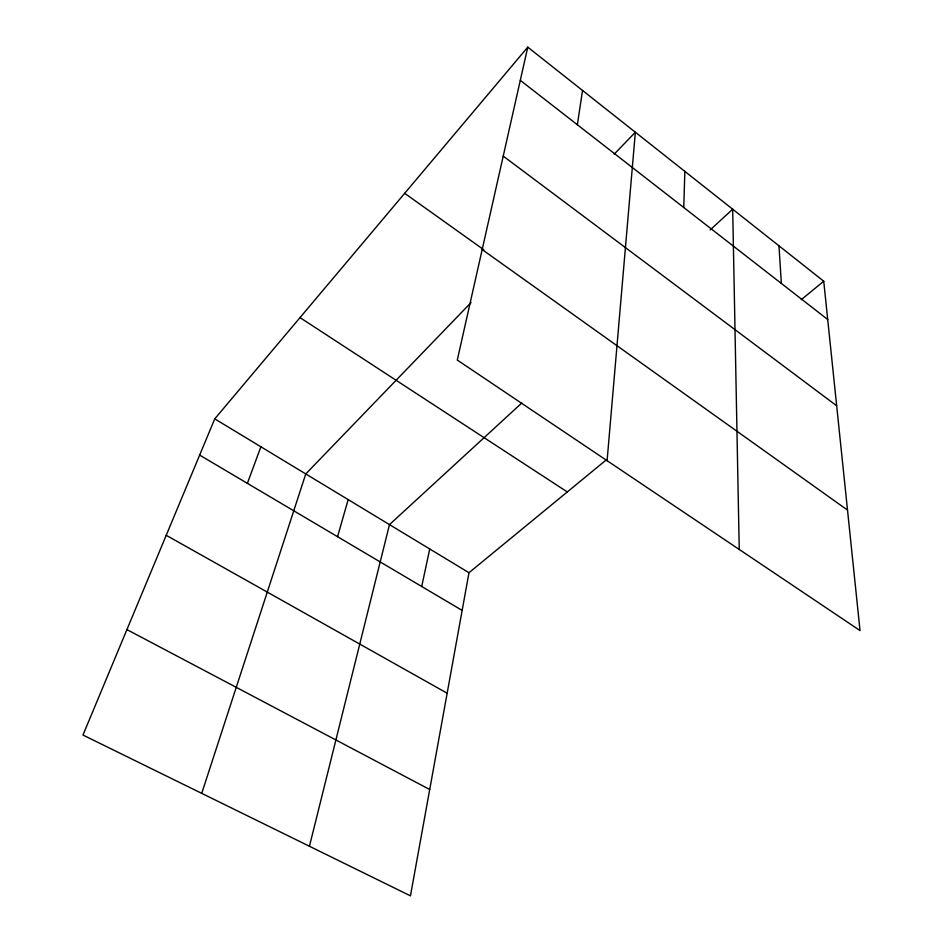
<?xml version="1.0" encoding="UTF-8"?>
<svg xmlns="http://www.w3.org/2000/svg" width="943" height="943" viewBox="0 0 943 943"><rect width="100%" height="100%" fill="white"/><g stroke="black" fill="none" stroke-linecap="round" stroke-linejoin="round"><path stroke-width="1.41" d="M683.758 207.507L684.854 171.378M607.092 460.691L635.358 132.232L614.188 154.18M577.364 124.735L582.538 90.469M606.384 459.819L468.977 572.719L410.453 895.85L82.972 735.045L214.756 418.857L527.774 47.15L823.734 281.226L860.028 630.584L457.284 360.061L527.774 47.15M421.71 586.487L429.737 548.967M309.445 846.248L389.483 524.614L521.821 402.991M337.559 536.697L348.167 499.613M201.719 793.358L305.768 473.94L471.04 302.597M247.384 483.346L260.893 446.782M710.114 229.974L732.687 209.216L739.241 549.451M801.291 299.674L823.734 281.226M126.916 629.594L429.713 789.515M166.227 535.294L447.159 693.211M199.645 455.104L462.153 610.416M214.756 418.857L468.977 572.719M300.015 317.614L567.297 491.94M404.688 193.315L483.794 249.754M482.179 249.565L847.521 510.104M503.232 156.114L836.677 405.785M520.3 80.344L827.718 319.512M778.965 245.817L781.358 283.442"/></g></svg>
